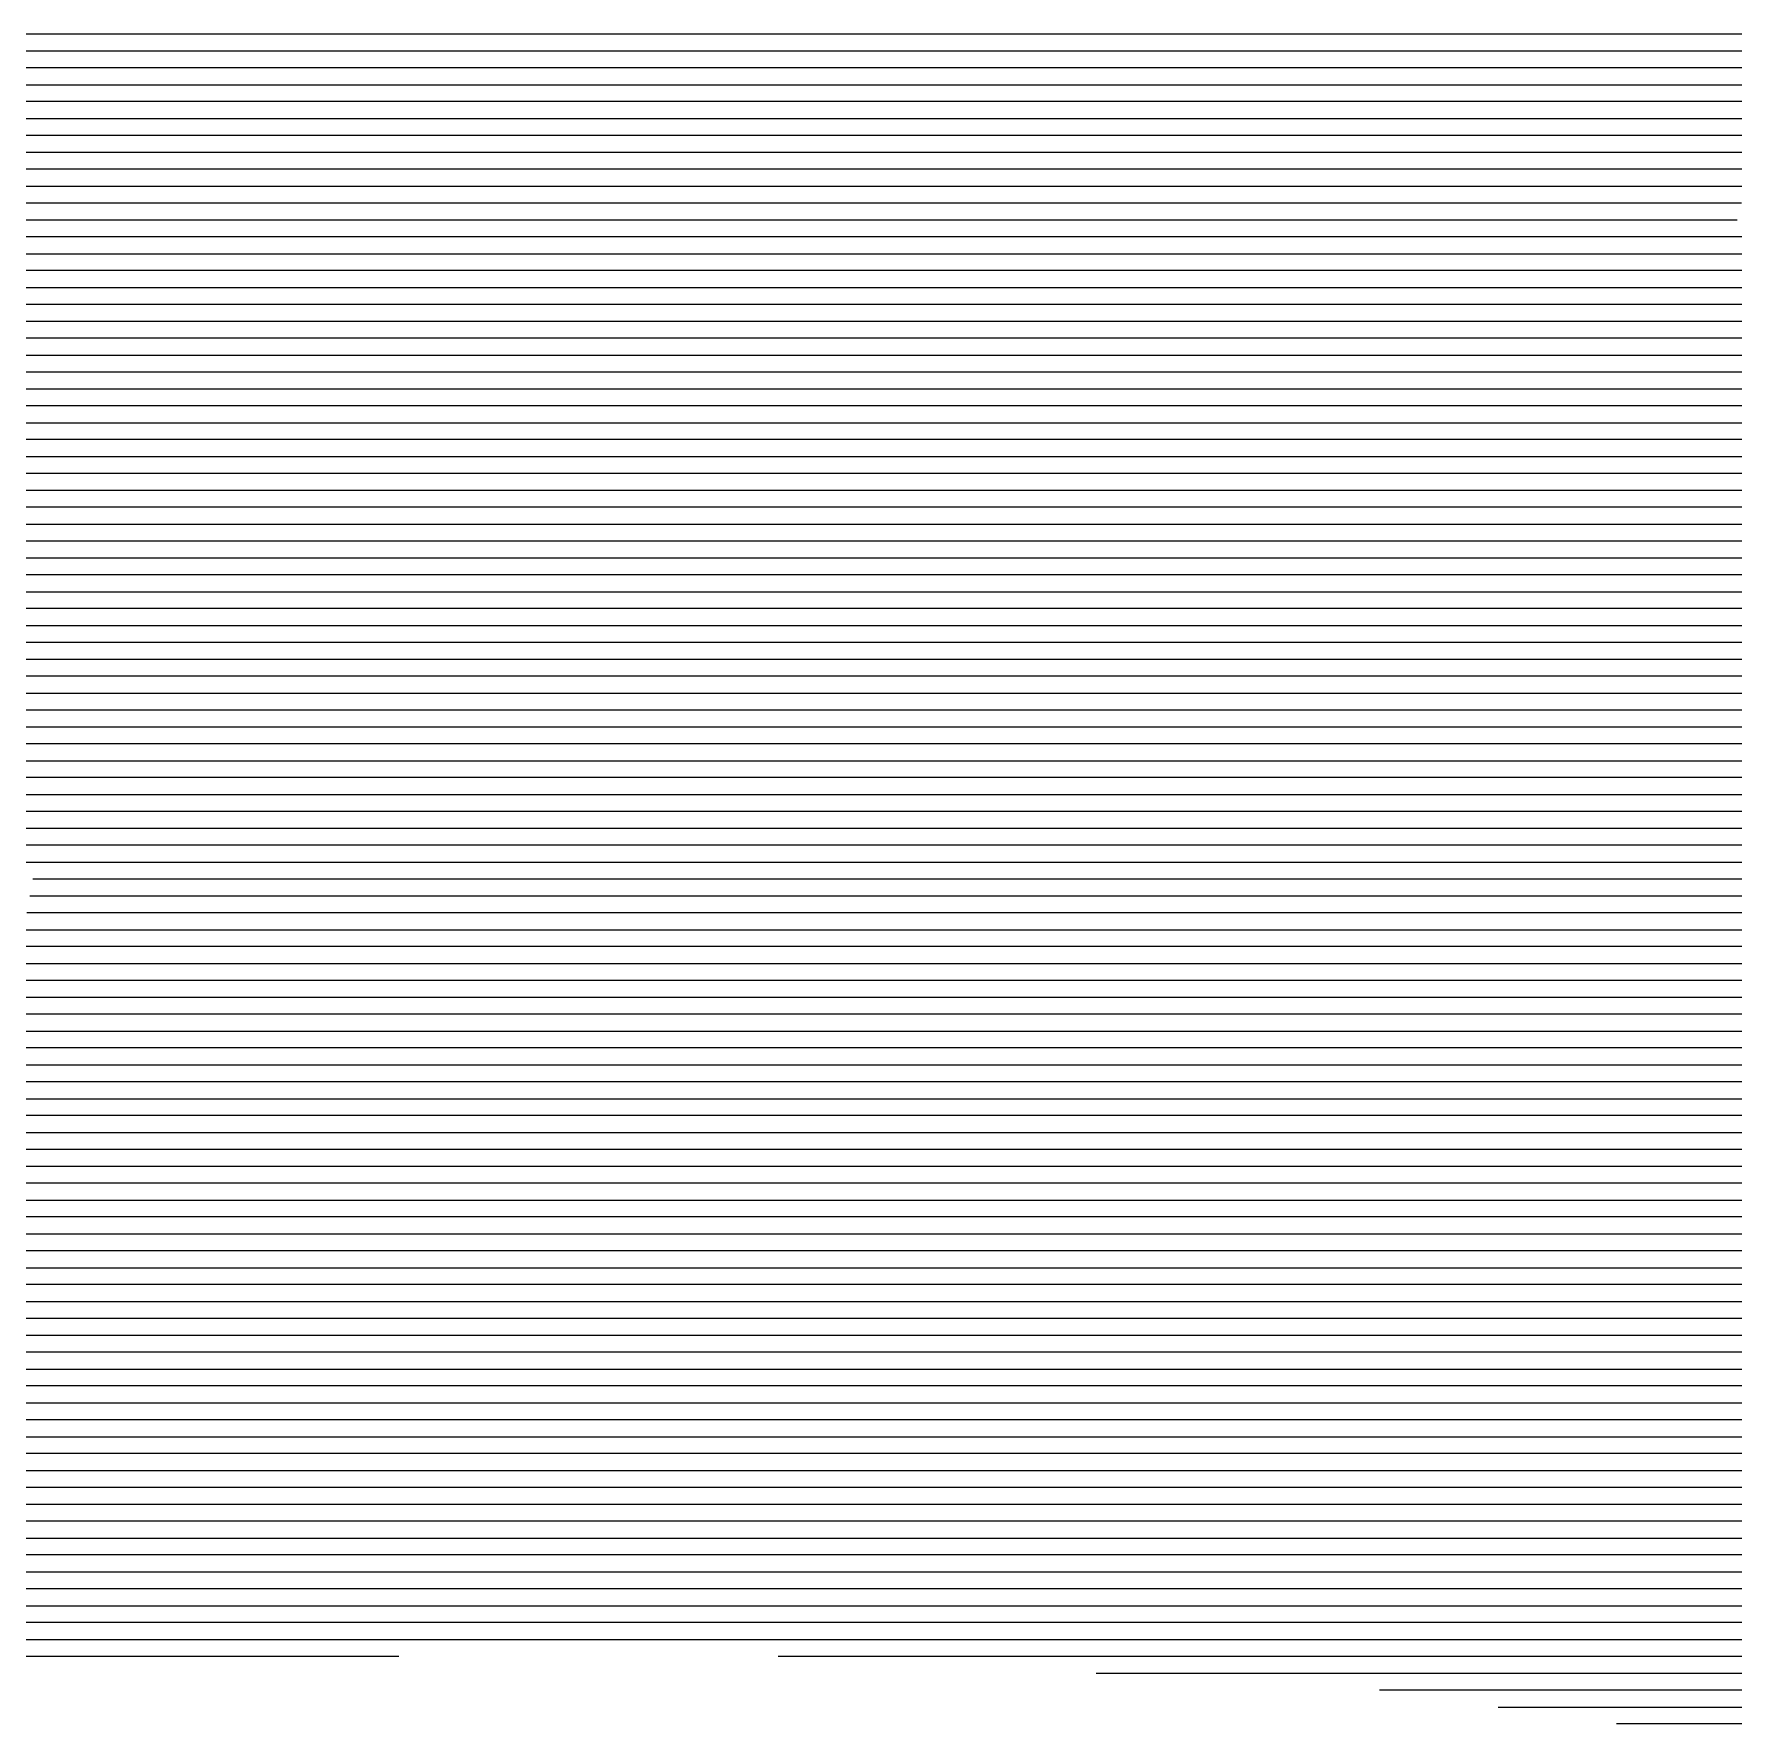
# Model space of a CAD drawing. Header units: metres. Extents: x -6.9 to 6.9, y -7 to 7.
# Drawn here: x -0.308 to 0.698, y 4.97 to 5.97 of the extents above; entities that cross this region are included whole.
import ezdxf

# ---------------------------------------------------------------- set-up
doc = ezdxf.new("R2010")
doc.units = ezdxf.units.M

msp = doc.modelspace()

# ---------------------------------------------------------------- linework, layer by layer
for p, q in [((-0.222488, 5.969597, -0.452699), (-0.479127, 5.969597, -0.497333)), ((-0.002284, 5.969597, -0.413678), (-0.222488, 5.969597, -0.452699)), ((0.249296, 5.969597, -0.369319), (-0.002284, 5.969597, -0.413678)), ((0.475227, 5.969597, -0.328792), (0.249296, 5.969597, -0.369319)), ((0.728529, 5.969597, -0.28348), (0.475227, 5.969597, -0.328792)), ((-0.478206, 5.959597, -0.496711), (-0.224209, 5.959597, -0.452536)), ((-0.224209, 5.959597, -0.452536), (-0.001858, 5.959597, -0.413135)), ((-0.001858, 5.959597, -0.413135), (0.247087, 5.959597, -0.369241)), ((0.247087, 5.959597, -0.369241), (0.475238, 5.959597, -0.328315)), ((0.475238, 5.959597, -0.328315), (0.725951, 5.959597, -0.283466)), ((-0.225929, 5.949597, -0.452374), (-0.477285, 5.949597, -0.496089)), ((-0.001432, 5.949597, -0.412592), (-0.225929, 5.949597, -0.452374)), ((0.244879, 5.949597, -0.369162), (-0.001432, 5.949597, -0.412592)), ((0.475249, 5.949597, -0.327839), (0.244879, 5.949597, -0.369162)), ((0.723373, 5.949597, -0.283453), (0.475249, 5.949597, -0.327839)), ((-0.476364, 5.939597, -0.495467), (-0.22765, 5.939597, -0.452211)), ((-0.22765, 5.939597, -0.452211), (-0.001006, 5.939597, -0.412049)), ((-0.001006, 5.939597, -0.412049), (0.24267, 5.939597, -0.369084)), ((0.24267, 5.939597, -0.369084), (0.47526, 5.939597, -0.327362)), ((0.47526, 5.939597, -0.327362), (0.720795, 5.939597, -0.28344)), ((-0.229371, 5.929597, -0.452049), (-0.475443, 5.929597, -0.494845)), ((-0.00058, 5.929597, -0.411506), (-0.229371, 5.929597, -0.452049)), ((0.240462, 5.929597, -0.369005), (-0.00058, 5.929597, -0.411506)), ((0.475271, 5.929597, -0.326886), (0.240462, 5.929597, -0.369005)), ((0.718217, 5.929597, -0.283426), (0.475271, 5.929597, -0.326886)), ((-0.474522, 5.919597, -0.494223), (-0.231092, 5.919597, -0.451886)), ((-0.231092, 5.919597, -0.451886), (-0.000154, 5.919597, -0.410963)), ((-0.000154, 5.919597, -0.410963), (0.238253, 5.919597, -0.368927)), ((0.238253, 5.919597, -0.368927), (0.475283, 5.919597, -0.326409)), ((0.475283, 5.919597, -0.326409), (0.715639, 5.919597, -0.283413)), ((-0.232813, 5.909597, -0.451723), (-0.473601, 5.909597, -0.493601)), ((0.000271, 5.909597, -0.410421), (-0.232813, 5.909597, -0.451723)), ((0.236045, 5.909597, -0.368849), (0.000271, 5.909597, -0.410421)), ((0.475294, 5.909597, -0.325932), (0.236045, 5.909597, -0.368849)), ((0.713061, 5.909597, -0.2834), (0.475294, 5.909597, -0.325932)), ((-0.47268, 5.899597, -0.492979), (-0.234533, 5.899597, -0.451561)), ((-0.234533, 5.899597, -0.451561), (0.000697, 5.899597, -0.409878)), ((0.000697, 5.899597, -0.409878), (0.233836, 5.899597, -0.36877)), ((0.233836, 5.899597, -0.36877), (0.475305, 5.899597, -0.325456)), ((0.475305, 5.899597, -0.325456), (0.710482, 5.899597, -0.283386)), ((-0.236254, 5.889597, -0.451398), (-0.471759, 5.889597, -0.492357)), ((0.001123, 5.889597, -0.409335), (-0.236254, 5.889597, -0.451398)), ((0.231628, 5.889597, -0.368692), (0.001123, 5.889597, -0.409335)), ((0.475316, 5.889597, -0.324979), (0.231628, 5.889597, -0.368692)), ((0.707904, 5.889597, -0.283373), (0.475316, 5.889597, -0.324979)), ((-0.470838, 5.879597, -0.491735), (-0.237975, 5.879597, -0.451236)), ((-0.237975, 5.879597, -0.451236), (0.001549, 5.879597, -0.408792)), ((0.001549, 5.879597, -0.408792), (0.229419, 5.879597, -0.368613)), ((0.229419, 5.879597, -0.368613), (0.475327, 5.879597, -0.324503)), ((0.475327, 5.879597, -0.324503), (0.705326, 5.879597, -0.283359)), ((-0.239696, 5.869597, -0.451073), (-0.469917, 5.869597, -0.491113)), ((0.001975, 5.869597, -0.408249), (-0.239696, 5.869597, -0.451073)), ((0.227211, 5.869597, -0.368535), (0.001975, 5.869597, -0.408249)), ((0.475339, 5.869597, -0.324026), (0.227211, 5.869597, -0.368535)), ((0.702748, 5.869597, -0.283346), (0.475339, 5.869597, -0.324026)), ((-0.468996, 5.859597, -0.490491), (-0.241416, 5.859597, -0.450911)), ((-0.241416, 5.859597, -0.450911), (0.002401, 5.859597, -0.407706)), ((0.002401, 5.859597, -0.407706), (0.225002, 5.859597, -0.368457)), ((0.225002, 5.859597, -0.368457), (0.47535, 5.859597, -0.32355)), ((0.47535, 5.859597, -0.32355), (0.70017, 5.859597, -0.283333)), ((-0.243137, 5.849597, -0.450748), (-0.468075, 5.849597, -0.489869)), ((0.002827, 5.849597, -0.407163), (-0.243137, 5.849597, -0.450748)), ((0.222794, 5.849597, -0.368378), (0.002827, 5.849597, -0.407163)), ((0.475361, 5.849597, -0.323073), (0.222794, 5.849597, -0.368378)), ((0.697592, 5.849597, -0.283319), (0.475361, 5.849597, -0.323073)), ((0.950388, 5.849597, -0.23741), (0.697592, 5.849597, -0.283319)), ((-0.467154, 5.839597, -0.489247), (-0.244858, 5.839597, -0.450586)), ((-0.244858, 5.839597, -0.450586), (0.003253, 5.839597, -0.40662)), ((0.003253, 5.839597, -0.40662), (0.220586, 5.839597, -0.3683)), ((0.220586, 5.839597, -0.3683), (0.475372, 5.839597, -0.322596)), ((0.475372, 5.839597, -0.322596), (0.695014, 5.839597, -0.283306)), ((0.695014, 5.839597, -0.283306), (0.950126, 5.839597, -0.236976)), ((-0.246579, 5.829597, -0.450423), (-0.466233, 5.829597, -0.488625)), ((0.003678, 5.829597, -0.406077), (-0.246579, 5.829597, -0.450423)), ((0.218377, 5.829597, -0.368221), (0.003678, 5.829597, -0.406077)), ((0.475383, 5.829597, -0.32212), (0.218377, 5.829597, -0.368221)), ((0.692436, 5.829597, -0.283292), (0.475383, 5.829597, -0.32212)), ((0.949864, 5.829597, -0.236542), (0.692436, 5.829597, -0.283292)), ((-0.465312, 5.819597, -0.488003), (-0.248299, 5.819597, -0.450261)), ((-0.248299, 5.819597, -0.450261), (0.004104, 5.819597, -0.405534)), ((0.004104, 5.819597, -0.405534), (0.216169, 5.819597, -0.368143)), ((0.216169, 5.819597, -0.368143), (0.475395, 5.819597, -0.321643)), ((0.475395, 5.819597, -0.321643), (0.689857, 5.819597, -0.283279)), ((0.689857, 5.819597, -0.283279), (0.949601, 5.819597, -0.236108)), ((-0.25002, 5.809597, -0.450098), (-0.464391, 5.809597, -0.487381)), ((0.00453, 5.809597, -0.404991), (-0.25002, 5.809597, -0.450098)), ((0.21396, 5.809597, -0.368064), (0.00453, 5.809597, -0.404991)), ((0.475406, 5.809597, -0.321167), (0.21396, 5.809597, -0.368064)), ((0.687279, 5.809597, -0.283266), (0.475406, 5.809597, -0.321167)), ((0.949339, 5.809597, -0.235674), (0.687279, 5.809597, -0.283266)), ((-0.46347, 5.799597, -0.486759), (-0.251741, 5.799597, -0.449936)), ((-0.251741, 5.799597, -0.449936), (0.004956, 5.799597, -0.404449)), ((0.004956, 5.799597, -0.404449), (0.211752, 5.799597, -0.367986)), ((0.211752, 5.799597, -0.367986), (0.475417, 5.799597, -0.32069)), ((0.475417, 5.799597, -0.32069), (0.684701, 5.799597, -0.283252)), ((0.684701, 5.799597, -0.283252), (0.949077, 5.799597, -0.23524)), ((-0.253462, 5.789597, -0.449773), (-0.462549, 5.789597, -0.486137)), ((0.005382, 5.789597, -0.403906), (-0.253462, 5.789597, -0.449773)), ((0.209543, 5.789597, -0.367908), (0.005382, 5.789597, -0.403906)), ((0.475428, 5.789597, -0.320214), (0.209543, 5.789597, -0.367908)), ((0.682123, 5.789597, -0.283239), (0.475428, 5.789597, -0.320214)), ((0.948815, 5.789597, -0.234806), (0.682123, 5.789597, -0.283239)), ((-0.461628, 5.779597, -0.485516), (-0.255182, 5.779597, -0.449611)), ((-0.255182, 5.779597, -0.449611), (0.005808, 5.779597, -0.403363)), ((0.005808, 5.779597, -0.403363), (0.207335, 5.779597, -0.367829)), ((0.207335, 5.779597, -0.367829), (0.475439, 5.779597, -0.319737)), ((0.475439, 5.779597, -0.319737), (0.679545, 5.779597, -0.283226)), ((0.679545, 5.779597, -0.283226), (0.948552, 5.779597, -0.234372)), ((-0.256903, 5.769597, -0.449448), (-0.460707, 5.769597, -0.484894)), ((0.006234, 5.769597, -0.40282), (-0.256903, 5.769597, -0.449448)), ((0.205126, 5.769597, -0.367751), (0.006234, 5.769597, -0.40282)), ((0.475451, 5.769597, -0.31926), (0.205126, 5.769597, -0.367751)), ((0.676967, 5.769597, -0.283212), (0.475451, 5.769597, -0.31926)), ((0.94829, 5.769597, -0.233938), (0.676967, 5.769597, -0.283212)), ((-0.459785, 5.759597, -0.484272), (-0.258624, 5.759597, -0.449286)), ((-0.258624, 5.759597, -0.449286), (0.00666, 5.759597, -0.402277)), ((0.00666, 5.759597, -0.402277), (0.202918, 5.759597, -0.367672)), ((0.202918, 5.759597, -0.367672), (0.475462, 5.759597, -0.318784)), ((0.475462, 5.759597, -0.318784), (0.674389, 5.759597, -0.283199)), ((0.674389, 5.759597, -0.283199), (0.948028, 5.759597, -0.233504)), ((-0.260345, 5.749597, -0.449123), (-0.458864, 5.749597, -0.48365)), ((0.007086, 5.749597, -0.401734), (-0.260345, 5.749597, -0.449123)), ((0.200709, 5.749597, -0.367594), (0.007086, 5.749597, -0.401734)), ((0.475473, 5.749597, -0.318307), (0.200709, 5.749597, -0.367594)), ((0.671811, 5.749597, -0.283185), (0.475473, 5.749597, -0.318307)), ((0.947765, 5.749597, -0.23307), (0.671811, 5.749597, -0.283185)), ((-0.457943, 5.739597, -0.483028), (-0.262065, 5.739597, -0.448961)), ((-0.262065, 5.739597, -0.448961), (0.007511, 5.739597, -0.401191)), ((0.007511, 5.739597, -0.401191), (0.198501, 5.739597, -0.367516)), ((0.198501, 5.739597, -0.367516), (0.475484, 5.739597, -0.317831)), ((0.475484, 5.739597, -0.317831), (0.669233, 5.739597, -0.283172)), ((0.669233, 5.739597, -0.283172), (0.947503, 5.739597, -0.232636)), ((-0.263786, 5.729597, -0.448798), (-0.457022, 5.729597, -0.482406)), ((0.007937, 5.729597, -0.400648), (-0.263786, 5.729597, -0.448798)), ((0.196292, 5.729597, -0.367437), (0.007937, 5.729597, -0.400648)), ((0.475495, 5.729597, -0.317354), (0.196292, 5.729597, -0.367437)), ((0.666654, 5.729597, -0.283159), (0.475495, 5.729597, -0.317354)), ((0.947241, 5.729597, -0.232202), (0.666654, 5.729597, -0.283159)), ((-0.456101, 5.719597, -0.481784), (-0.265507, 5.719597, -0.448636)), ((-0.265507, 5.719597, -0.448636), (0.008363, 5.719597, -0.400105)), ((0.008363, 5.719597, -0.400105), (0.194084, 5.719597, -0.367359)), ((0.194084, 5.719597, -0.367359), (0.475507, 5.719597, -0.316877)), ((0.475507, 5.719597, -0.316877), (0.664076, 5.719597, -0.283145)), ((0.664076, 5.719597, -0.283145), (0.946979, 5.719597, -0.231768)), ((-0.267228, 5.709597, -0.448473), (-0.45518, 5.709597, -0.481162)), ((0.008789, 5.709597, -0.399562), (-0.267228, 5.709597, -0.448473)), ((0.191875, 5.709597, -0.36728), (0.008789, 5.709597, -0.399562)), ((0.475518, 5.709597, -0.316401), (0.191875, 5.709597, -0.36728)), ((0.661498, 5.709597, -0.283132), (0.475518, 5.709597, -0.316401)), ((0.946716, 5.709597, -0.231334), (0.661498, 5.709597, -0.283132)), ((-0.454259, 5.699597, -0.48054), (-0.268949, 5.699597, -0.448311)), ((-0.268949, 5.699597, -0.448311), (0.009215, 5.699597, -0.399019)), ((0.009215, 5.699597, -0.399019), (0.189667, 5.699597, -0.367202)), ((0.189667, 5.699597, -0.367202), (0.475529, 5.699597, -0.315924)), ((0.475529, 5.699597, -0.315924), (0.65892, 5.699597, -0.283118)), ((0.65892, 5.699597, -0.283118), (0.946454, 5.699597, -0.2309)), ((-0.270669, 5.689597, -0.448148), (-0.453338, 5.689597, -0.479918)), ((0.009641, 5.689597, -0.398477), (-0.270669, 5.689597, -0.448148)), ((0.187458, 5.689597, -0.367123), (0.009641, 5.689597, -0.398477)), ((0.47554, 5.689597, -0.315448), (0.187458, 5.689597, -0.367123)), ((0.656342, 5.689597, -0.283105), (0.47554, 5.689597, -0.315448)), ((0.946192, 5.689597, -0.230466), (0.656342, 5.689597, -0.283105)), ((-0.452417, 5.679597, -0.479296), (-0.27239, 5.679597, -0.447986)), ((-0.27239, 5.679597, -0.447986), (0.010067, 5.679597, -0.397934)), ((0.010067, 5.679597, -0.397934), (0.18525, 5.679597, -0.367045)), ((0.18525, 5.679597, -0.367045), (0.475551, 5.679597, -0.314971)), ((0.475551, 5.679597, -0.314971), (0.653764, 5.679597, -0.283092)), ((0.653764, 5.679597, -0.283092), (0.94593, 5.679597, -0.230032)), ((-0.274111, 5.669597, -0.447823), (-0.451496, 5.669597, -0.478674)), ((0.010493, 5.669597, -0.397391), (-0.274111, 5.669597, -0.447823)), ((0.183041, 5.669597, -0.366967), (0.010493, 5.669597, -0.397391)), ((0.475563, 5.669597, -0.314495), (0.183041, 5.669597, -0.366967)), ((0.651186, 5.669597, -0.283078), (0.475563, 5.669597, -0.314495)), ((0.945667, 5.669597, -0.229598), (0.651186, 5.669597, -0.283078)), ((-0.450575, 5.659597, -0.478052), (-0.275832, 5.659597, -0.447661)), ((-0.275832, 5.659597, -0.447661), (0.010918, 5.659597, -0.396848)), ((0.010918, 5.659597, -0.396848), (0.180833, 5.659597, -0.366888)), ((0.180833, 5.659597, -0.366888), (0.475574, 5.659597, -0.314018)), ((0.475574, 5.659597, -0.314018), (0.648608, 5.659597, -0.283065)), ((0.648608, 5.659597, -0.283065), (0.945405, 5.659597, -0.229165)), ((-0.277552, 5.649597, -0.447498), (-0.449654, 5.649597, -0.47743)), ((0.011344, 5.649597, -0.396305), (-0.277552, 5.649597, -0.447498)), ((0.178624, 5.649597, -0.36681), (0.011344, 5.649597, -0.396305)), ((0.475585, 5.649597, -0.313541), (0.178624, 5.649597, -0.36681)), ((0.646029, 5.649597, -0.283051), (0.475585, 5.649597, -0.313541)), ((0.945143, 5.649597, -0.228731), (0.646029, 5.649597, -0.283051)), ((-0.448733, 5.639597, -0.476808), (-0.279273, 5.639597, -0.447335)), ((-0.279273, 5.639597, -0.447335), (0.01177, 5.639597, -0.395762)), ((0.01177, 5.639597, -0.395762), (0.176416, 5.639597, -0.366731)), ((0.176416, 5.639597, -0.366731), (0.475596, 5.639597, -0.313065)), ((0.475596, 5.639597, -0.313065), (0.643451, 5.639597, -0.283038)), ((0.643451, 5.639597, -0.283038), (0.944881, 5.639597, -0.228297)), ((-0.280994, 5.629597, -0.447173), (-0.447812, 5.629597, -0.476186)), ((0.012196, 5.629597, -0.395219), (-0.280994, 5.629597, -0.447173)), ((0.174207, 5.629597, -0.366653), (0.012196, 5.629597, -0.395219)), ((0.475607, 5.629597, -0.312588), (0.174207, 5.629597, -0.366653)), ((0.640873, 5.629597, -0.283025), (0.475607, 5.629597, -0.312588)), ((0.944618, 5.629597, -0.227863), (0.640873, 5.629597, -0.283025)), ((-0.446891, 5.619597, -0.475564), (-0.282715, 5.619597, -0.44701)), ((-0.282715, 5.619597, -0.44701), (0.012622, 5.619597, -0.394676)), ((0.012622, 5.619597, -0.394676), (0.171999, 5.619597, -0.366575)), ((0.171999, 5.619597, -0.366575), (0.475619, 5.619597, -0.312112)), ((0.475619, 5.619597, -0.312112), (0.638295, 5.619597, -0.283011)), ((0.638295, 5.619597, -0.283011), (0.944356, 5.619597, -0.227429)), ((-0.284435, 5.609597, -0.446848), (-0.44597, 5.609597, -0.474942)), ((0.013048, 5.609597, -0.394133), (-0.284435, 5.609597, -0.446848)), ((0.16979, 5.609597, -0.366496), (0.013048, 5.609597, -0.394133)), ((0.47563, 5.609597, -0.311635), (0.16979, 5.609597, -0.366496)), ((0.635717, 5.609597, -0.282998), (0.47563, 5.609597, -0.311635)), ((0.944094, 5.609597, -0.226995), (0.635717, 5.609597, -0.282998)), ((-0.445049, 5.599597, -0.47432), (-0.286156, 5.599597, -0.446685)), ((-0.286156, 5.599597, -0.446685), (0.013474, 5.599597, -0.39359)), ((0.013474, 5.599597, -0.39359), (0.167582, 5.599597, -0.366418)), ((0.167582, 5.599597, -0.366418), (0.475641, 5.599597, -0.311159)), ((0.475641, 5.599597, -0.311159), (0.633139, 5.599597, -0.282985)), ((0.633139, 5.599597, -0.282985), (0.943832, 5.599597, -0.226561)), ((-0.287877, 5.589597, -0.446523), (-0.444128, 5.589597, -0.473698)), ((0.0139, 5.589597, -0.393047), (-0.287877, 5.589597, -0.446523)), ((0.165373, 5.589597, -0.366339), (0.0139, 5.589597, -0.393047)), ((0.475652, 5.589597, -0.310682), (0.165373, 5.589597, -0.366339)), ((0.630561, 5.589597, -0.282971), (0.475652, 5.589597, -0.310682)), ((0.943569, 5.589597, -0.226127), (0.630561, 5.589597, -0.282971)), ((-0.443207, 5.579597, -0.473076), (-0.289598, 5.579597, -0.44636)), ((-0.289598, 5.579597, -0.44636), (0.014325, 5.579597, -0.392505)), ((0.014325, 5.579597, -0.392505), (0.163165, 5.579597, -0.366261)), ((0.163165, 5.579597, -0.366261), (0.475663, 5.579597, -0.310205)), ((0.475663, 5.579597, -0.310205), (0.627983, 5.579597, -0.282958)), ((0.627983, 5.579597, -0.282958), (0.943307, 5.579597, -0.225693)), ((-0.291318, 5.569597, -0.446198), (-0.442286, 5.569597, -0.472454)), ((0.014751, 5.569597, -0.391962), (-0.291318, 5.569597, -0.446198)), ((0.160956, 5.569597, -0.366183), (0.014751, 5.569597, -0.391962)), ((0.475675, 5.569597, -0.309729), (0.160956, 5.569597, -0.366183)), ((0.625404, 5.569597, -0.282944), (0.475675, 5.569597, -0.309729)), ((0.943045, 5.569597, -0.225259), (0.625404, 5.569597, -0.282944)), ((-0.441365, 5.559597, -0.471832), (-0.293039, 5.559597, -0.446035)), ((-0.293039, 5.559597, -0.446035), (0.015177, 5.559597, -0.391419)), ((0.015177, 5.559597, -0.391419), (0.158748, 5.559597, -0.366104)), ((0.158748, 5.559597, -0.366104), (0.475686, 5.559597, -0.309252)), ((0.475686, 5.559597, -0.309252), (0.622826, 5.559597, -0.282931)), ((0.622826, 5.559597, -0.282931), (0.942783, 5.559597, -0.224825)), ((-0.29476, 5.549597, -0.445873), (-0.440444, 5.549597, -0.47121)), ((0.015603, 5.549597, -0.390876), (-0.29476, 5.549597, -0.445873)), ((0.156539, 5.549597, -0.366026), (0.015603, 5.549597, -0.390876)), ((0.475697, 5.549597, -0.308776), (0.156539, 5.549597, -0.366026)), ((0.620248, 5.549597, -0.282918), (0.475697, 5.549597, -0.308776)), ((0.94252, 5.549597, -0.224391), (0.620248, 5.549597, -0.282918)), ((-0.439523, 5.539597, -0.470588), (-0.296481, 5.539597, -0.44571)), ((-0.296481, 5.539597, -0.44571), (0.016029, 5.539597, -0.390333)), ((0.016029, 5.539597, -0.390333), (0.154331, 5.539597, -0.365947)), ((0.154331, 5.539597, -0.365947), (0.475708, 5.539597, -0.308299)), ((0.475708, 5.539597, -0.308299), (0.61767, 5.539597, -0.282904)), ((0.61767, 5.539597, -0.282904), (0.942258, 5.539597, -0.223957)), ((-0.298202, 5.529597, -0.445548), (-0.438601, 5.529597, -0.469966)), ((0.016455, 5.529597, -0.38979), (-0.298202, 5.529597, -0.445548)), ((0.152122, 5.529597, -0.365869), (0.016455, 5.529597, -0.38979)), ((0.475719, 5.529597, -0.307823), (0.152122, 5.529597, -0.365869)), ((0.615092, 5.529597, -0.282891), (0.475719, 5.529597, -0.307823)), ((0.941996, 5.529597, -0.223523), (0.615092, 5.529597, -0.282891)), ((-0.43768, 5.519597, -0.469344), (-0.299922, 5.519597, -0.445385)), ((-0.299922, 5.519597, -0.445385), (0.016881, 5.519597, -0.389247)), ((0.016881, 5.519597, -0.389247), (0.149914, 5.519597, -0.36579)), ((0.149914, 5.519597, -0.36579), (0.475731, 5.519597, -0.307346)), ((0.475731, 5.519597, -0.307346), (0.612514, 5.519597, -0.282877)), ((0.612514, 5.519597, -0.282877), (0.941734, 5.519597, -0.223089)), ((-0.301643, 5.509597, -0.445223), (-0.436759, 5.509597, -0.468722)), ((0.017307, 5.509597, -0.388704), (-0.301643, 5.509597, -0.445223)), ((0.147705, 5.509597, -0.365712), (0.017307, 5.509597, -0.388704)), ((0.475742, 5.509597, -0.306869), (0.147705, 5.509597, -0.365712)), ((0.609936, 5.509597, -0.282864), (0.475742, 5.509597, -0.306869)), ((0.941471, 5.509597, -0.222655), (0.609936, 5.509597, -0.282864)), ((-0.435838, 5.499597, -0.4681), (-0.303364, 5.499597, -0.44506)), ((-0.303364, 5.499597, -0.44506), (0.017733, 5.499597, -0.388161)), ((0.017733, 5.499597, -0.388161), (0.145497, 5.499597, -0.365634)), ((0.145497, 5.499597, -0.365634), (0.475753, 5.499597, -0.306393)), ((0.475753, 5.499597, -0.306393), (0.607358, 5.499597, -0.282851)), ((0.607358, 5.499597, -0.282851), (0.941209, 5.499597, -0.222221)), ((-0.305085, 5.489597, -0.444898), (-0.434917, 5.489597, -0.467478)), ((0.018158, 5.489597, -0.387618), (-0.305085, 5.489597, -0.444898)), ((0.143288, 5.489597, -0.365555), (0.018158, 5.489597, -0.387618)), ((0.475764, 5.489597, -0.305916), (0.143288, 5.489597, -0.365555)), ((0.60478, 5.489597, -0.282837), (0.475764, 5.489597, -0.305916)), ((0.940947, 5.489597, -0.221787), (0.60478, 5.489597, -0.282837)), ((-0.433996, 5.479597, -0.466856), (-0.306805, 5.479597, -0.444735)), ((-0.306805, 5.479597, -0.444735), (0.018584, 5.479597, -0.387075)), ((0.018584, 5.479597, -0.387075), (0.14108, 5.479597, -0.365477)), ((0.14108, 5.479597, -0.365477), (0.475775, 5.479597, -0.30544)), ((0.475775, 5.479597, -0.30544), (0.602201, 5.479597, -0.282824)), ((0.602201, 5.479597, -0.282824), (0.940685, 5.479597, -0.221353)), ((0.01901, 5.469597, -0.386533), (-0.308526, 5.469597, -0.444573)), ((0.138871, 5.469597, -0.365398), (0.01901, 5.469597, -0.386533)), ((0.475787, 5.469597, -0.304963), (0.138871, 5.469597, -0.365398)), ((0.599623, 5.469597, -0.282811), (0.475787, 5.469597, -0.304963)), ((0.940422, 5.469597, -0.220919), (0.599623, 5.469597, -0.282811)), ((-0.310247, 5.459597, -0.44441), (0.019436, 5.459597, -0.38599)), ((0.019436, 5.459597, -0.38599), (0.136663, 5.459597, -0.36532)), ((0.136663, 5.459597, -0.36532), (0.475798, 5.459597, -0.304486)), ((0.475798, 5.459597, -0.304486), (0.597045, 5.459597, -0.282797)), ((0.597045, 5.459597, -0.282797), (0.94016, 5.459597, -0.220485)), ((0.019862, 5.449597, -0.385447), (-0.311968, 5.449597, -0.444248)), ((0.134454, 5.449597, -0.365242), (0.019862, 5.449597, -0.385447)), ((0.475809, 5.449597, -0.30401), (0.134454, 5.449597, -0.365242)), ((0.594467, 5.449597, -0.282784), (0.475809, 5.449597, -0.30401)), ((0.939898, 5.449597, -0.220051), (0.594467, 5.449597, -0.282784)), ((-0.313688, 5.439597, -0.444085), (0.020288, 5.439597, -0.384904)), ((0.020288, 5.439597, -0.384904), (0.132246, 5.439597, -0.365163)), ((0.132246, 5.439597, -0.365163), (0.47582, 5.439597, -0.303533)), ((0.47582, 5.439597, -0.303533), (0.591889, 5.439597, -0.28277)), ((0.591889, 5.439597, -0.28277), (0.939636, 5.439597, -0.219617)), ((0.020714, 5.429597, -0.384361), (-0.315409, 5.429597, -0.443923)), ((0.130037, 5.429597, -0.365085), (0.020714, 5.429597, -0.384361)), ((0.475831, 5.429597, -0.303057), (0.130037, 5.429597, -0.365085)), ((0.589311, 5.429597, -0.282757), (0.475831, 5.429597, -0.303057)), ((0.939373, 5.429597, -0.219183), (0.589311, 5.429597, -0.282757)), ((-0.31713, 5.419597, -0.44376), (0.02114, 5.419597, -0.383818)), ((0.02114, 5.419597, -0.383818), (0.127829, 5.419597, -0.365006)), ((0.127829, 5.419597, -0.365006), (0.475843, 5.419597, -0.30258)), ((0.475843, 5.419597, -0.30258), (0.586733, 5.419597, -0.282744)), ((0.586733, 5.419597, -0.282744), (0.939111, 5.419597, -0.218749)), ((0.021565, 5.409597, -0.383275), (-0.318851, 5.409597, -0.443598)), ((0.12562, 5.409597, -0.364928), (0.021565, 5.409597, -0.383275)), ((0.475854, 5.409597, -0.302104), (0.12562, 5.409597, -0.364928)), ((0.584155, 5.409597, -0.28273), (0.475854, 5.409597, -0.302104)), ((0.938849, 5.409597, -0.218315), (0.584155, 5.409597, -0.28273)), ((-0.320571, 5.399597, -0.443435), (0.021991, 5.399597, -0.382732)), ((0.021991, 5.399597, -0.382732), (0.123412, 5.399597, -0.36485)), ((0.123412, 5.399597, -0.36485), (0.475865, 5.399597, -0.301627)), ((0.475865, 5.399597, -0.301627), (0.581576, 5.399597, -0.282717)), ((0.581576, 5.399597, -0.282717), (0.938587, 5.399597, -0.217881)), ((0.022417, 5.389597, -0.382189), (-0.322292, 5.389597, -0.443273)), ((0.121203, 5.389597, -0.364771), (0.022417, 5.389597, -0.382189)), ((0.475876, 5.389597, -0.30115), (0.121203, 5.389597, -0.364771)), ((0.578998, 5.389597, -0.282703), (0.475876, 5.389597, -0.30115)), ((0.938324, 5.389597, -0.217448), (0.578998, 5.389597, -0.282703)), ((-0.324013, 5.379597, -0.44311), (0.022843, 5.379597, -0.381646)), ((0.022843, 5.379597, -0.381646), (0.118995, 5.379597, -0.364693)), ((0.118995, 5.379597, -0.364693), (0.475887, 5.379597, -0.300674)), ((0.475887, 5.379597, -0.300674), (0.57642, 5.379597, -0.28269)), ((0.57642, 5.379597, -0.28269), (0.938062, 5.379597, -0.217014)), ((0.023269, 5.369597, -0.381103), (-0.325734, 5.369597, -0.442947)), ((0.116787, 5.369597, -0.364614), (0.023269, 5.369597, -0.381103)), ((0.475899, 5.369597, -0.300197), (0.116787, 5.369597, -0.364614)), ((0.573842, 5.369597, -0.282677), (0.475899, 5.369597, -0.300197)), ((0.9378, 5.369597, -0.21658), (0.573842, 5.369597, -0.282677)), ((-0.327454, 5.359597, -0.442785), (0.023695, 5.359597, -0.380561)), ((0.023695, 5.359597, -0.380561), (0.114578, 5.359597, -0.364536)), ((0.114578, 5.359597, -0.364536), (0.47591, 5.359597, -0.299721)), ((0.47591, 5.359597, -0.299721), (0.571264, 5.359597, -0.282663)), ((0.571264, 5.359597, -0.282663), (0.937538, 5.359597, -0.216146)), ((0.024121, 5.349597, -0.380018), (-0.329175, 5.349597, -0.442622)), ((0.11237, 5.349597, -0.364457), (0.024121, 5.349597, -0.380018)), ((0.475921, 5.349597, -0.299244), (0.11237, 5.349597, -0.364457)), ((0.568686, 5.349597, -0.28265), (0.475921, 5.349597, -0.299244)), ((0.937275, 5.349597, -0.215712), (0.568686, 5.349597, -0.28265)), ((-0.330896, 5.339597, -0.44246), (0.024547, 5.339597, -0.379475)), ((0.024547, 5.339597, -0.379475), (0.110161, 5.339597, -0.364379)), ((0.110161, 5.339597, -0.364379), (0.475932, 5.339597, -0.298768)), ((0.475932, 5.339597, -0.298768), (0.566108, 5.339597, -0.282637)), ((0.566108, 5.339597, -0.282637), (0.937013, 5.339597, -0.215278)), ((0.024972, 5.329597, -0.378932), (-0.332617, 5.329597, -0.442297)), ((0.107953, 5.329597, -0.364301), (0.024972, 5.329597, -0.378932)), ((0.475943, 5.329597, -0.298291), (0.107953, 5.329597, -0.364301)), ((0.56353, 5.329597, -0.282623), (0.475943, 5.329597, -0.298291)), ((0.936751, 5.329597, -0.214844), (0.56353, 5.329597, -0.282623)), ((-0.334338, 5.319597, -0.442135), (0.025398, 5.319597, -0.378389)), ((0.025398, 5.319597, -0.378389), (0.105744, 5.319597, -0.364222)), ((0.105744, 5.319597, -0.364222), (0.475955, 5.319597, -0.297814)), ((0.475955, 5.319597, -0.297814), (0.560951, 5.319597, -0.28261)), ((0.560951, 5.319597, -0.28261), (0.936489, 5.319597, -0.21441)), ((0.025824, 5.309597, -0.377846), (-0.336058, 5.309597, -0.441972)), ((0.103536, 5.309597, -0.364144), (0.025824, 5.309597, -0.377846)), ((0.475966, 5.309597, -0.297338), (0.103536, 5.309597, -0.364144)), ((0.558373, 5.309597, -0.282596), (0.475966, 5.309597, -0.297338)), ((0.936226, 5.309597, -0.213976), (0.558373, 5.309597, -0.282596)), ((-0.337779, 5.299597, -0.44181), (0.02625, 5.299597, -0.377303)), ((0.02625, 5.299597, -0.377303), (0.101327, 5.299597, -0.364065)), ((0.101327, 5.299597, -0.364065), (0.475977, 5.299597, -0.296861)), ((0.475977, 5.299597, -0.296861), (0.555795, 5.299597, -0.282583)), ((0.555795, 5.299597, -0.282583), (0.935964, 5.299597, -0.213542)), ((0.026676, 5.289597, -0.37676), (-0.3395, 5.289597, -0.441647)), ((0.099119, 5.289597, -0.363987), (0.026676, 5.289597, -0.37676)), ((0.475988, 5.289597, -0.296385), (0.099119, 5.289597, -0.363987)), ((0.553217, 5.289597, -0.28257), (0.475988, 5.289597, -0.296385)), ((0.935702, 5.289597, -0.213108), (0.553217, 5.289597, -0.28257)), ((-0.341221, 5.279597, -0.441485), (0.027102, 5.279597, -0.376217)), ((0.027102, 5.279597, -0.376217), (0.09691, 5.279597, -0.363909)), ((0.09691, 5.279597, -0.363909), (0.475999, 5.279597, -0.295908)), ((0.475999, 5.279597, -0.295908), (0.550639, 5.279597, -0.282556)), ((0.550639, 5.279597, -0.282556), (0.93544, 5.279597, -0.212674)), ((0.027528, 5.269597, -0.375674), (-0.342941, 5.269597, -0.441322)), ((0.094702, 5.269597, -0.36383), (0.027528, 5.269597, -0.375674)), ((0.476011, 5.269597, -0.295432), (0.094702, 5.269597, -0.36383)), ((0.548061, 5.269597, -0.282543), (0.476011, 5.269597, -0.295432)), ((0.935177, 5.269597, -0.21224), (0.548061, 5.269597, -0.282543)), ((-0.344662, 5.259597, -0.44116), (0.027954, 5.259597, -0.375131)), ((0.027954, 5.259597, -0.375131), (0.092493, 5.259597, -0.363752)), ((0.092493, 5.259597, -0.363752), (0.476022, 5.259597, -0.294955)), ((0.476022, 5.259597, -0.294955), (0.545483, 5.259597, -0.282529)), ((0.545483, 5.259597, -0.282529), (0.934915, 5.259597, -0.211806)), ((0.02838, 5.249597, -0.374589), (-0.346383, 5.249597, -0.440997)), ((0.090285, 5.249597, -0.363673), (0.02838, 5.249597, -0.374589)), ((0.476033, 5.249597, -0.294478), (0.090285, 5.249597, -0.363673)), ((0.542905, 5.249597, -0.282516), (0.476033, 5.249597, -0.294478)), ((0.934653, 5.249597, -0.211372), (0.542905, 5.249597, -0.282516)), ((-0.348104, 5.239597, -0.440835), (0.028805, 5.239597, -0.374046)), ((0.028805, 5.239597, -0.374046), (0.088076, 5.239597, -0.363595)), ((0.088076, 5.239597, -0.363595), (0.476044, 5.239597, -0.294002)), ((0.476044, 5.239597, -0.294002), (0.540327, 5.239597, -0.282503)), ((0.540327, 5.239597, -0.282503), (0.93439, 5.239597, -0.210938)), ((0.029231, 5.229597, -0.373503), (-0.349824, 5.229597, -0.440672)), ((0.085868, 5.229597, -0.363517), (0.029231, 5.229597, -0.373503)), ((0.476055, 5.229597, -0.293525), (0.085868, 5.229597, -0.363517)), ((0.537748, 5.229597, -0.282489), (0.476055, 5.229597, -0.293525)), ((0.934128, 5.229597, -0.210504), (0.537748, 5.229597, -0.282489)), ((-0.351545, 5.219597, -0.44051), (0.029657, 5.219597, -0.37296)), ((0.029657, 5.219597, -0.37296), (0.083659, 5.219597, -0.363438)), ((0.083659, 5.219597, -0.363438), (0.476067, 5.219597, -0.293049)), ((0.476067, 5.219597, -0.293049), (0.53517, 5.219597, -0.282476)), ((0.53517, 5.219597, -0.282476), (0.933866, 5.219597, -0.21007)), ((0.030083, 5.209597, -0.372417), (-0.353266, 5.209597, -0.440347)), ((0.081451, 5.209597, -0.36336), (0.030083, 5.209597, -0.372417)), ((0.476078, 5.209597, -0.292572), (0.081451, 5.209597, -0.36336)), ((0.532592, 5.209597, -0.282462), (0.476078, 5.209597, -0.292572)), ((0.933604, 5.209597, -0.209636), (0.532592, 5.209597, -0.282462)), ((-0.354987, 5.199597, -0.440185), (0.030509, 5.199597, -0.371874)), ((0.030509, 5.199597, -0.371874), (0.079242, 5.199597, -0.363281)), ((0.079242, 5.199597, -0.363281), (0.476089, 5.199597, -0.292095)), ((0.476089, 5.199597, -0.292095), (0.530014, 5.199597, -0.282449)), ((0.530014, 5.199597, -0.282449), (0.933341, 5.199597, -0.209202)), ((0.030935, 5.189597, -0.371331), (-0.356707, 5.189597, -0.440022)), ((0.077034, 5.189597, -0.363203), (0.030935, 5.189597, -0.371331)), ((0.4761, 5.189597, -0.291619), (0.077034, 5.189597, -0.363203)), ((0.527436, 5.189597, -0.282436), (0.4761, 5.189597, -0.291619)), ((0.933079, 5.189597, -0.208768), (0.527436, 5.189597, -0.282436)), ((-0.358428, 5.179597, -0.43986), (0.031361, 5.179597, -0.370788)), ((0.031361, 5.179597, -0.370788), (0.074825, 5.179597, -0.363124)), ((0.074825, 5.179597, -0.363124), (0.476111, 5.179597, -0.291142)), ((0.476111, 5.179597, -0.291142), (0.524858, 5.179597, -0.282422)), ((0.524858, 5.179597, -0.282422), (0.932817, 5.179597, -0.208334)), ((0.031787, 5.169597, -0.370245), (-0.360149, 5.169597, -0.439697)), ((0.072617, 5.169597, -0.363046), (0.031787, 5.169597, -0.370245)), ((0.476123, 5.169597, -0.290666), (0.072617, 5.169597, -0.363046)), ((0.52228, 5.169597, -0.282409), (0.476123, 5.169597, -0.290666)), ((0.932555, 5.169597, -0.2079), (0.52228, 5.169597, -0.282409)), ((-0.36187, 5.159597, -0.439535), (0.032212, 5.159597, -0.369702)), ((0.032212, 5.159597, -0.369702), (0.070408, 5.159597, -0.362968)), ((0.070408, 5.159597, -0.362968), (0.476134, 5.159597, -0.290189)), ((0.476134, 5.159597, -0.290189), (0.519702, 5.159597, -0.282396)), ((0.519702, 5.159597, -0.282396), (0.932292, 5.159597, -0.207466)), ((0.032638, 5.149597, -0.369159), (-0.363591, 5.149597, -0.439372)), ((0.0682, 5.149597, -0.362889), (0.032638, 5.149597, -0.369159)), ((0.476145, 5.149597, -0.289713), (0.0682, 5.149597, -0.362889)), ((0.517123, 5.149597, -0.282382), (0.476145, 5.149597, -0.289713)), ((0.93203, 5.149597, -0.207032), (0.517123, 5.149597, -0.282382)), ((-0.365311, 5.139597, -0.43921), (0.033064, 5.139597, -0.368617)), ((0.033064, 5.139597, -0.368617), (0.065991, 5.139597, -0.362811)), ((0.065991, 5.139597, -0.362811), (0.476156, 5.139597, -0.289236)), ((0.476156, 5.139597, -0.289236), (0.514545, 5.139597, -0.282369)), ((0.514545, 5.139597, -0.282369), (0.931768, 5.139597, -0.206598)), ((0.03349, 5.129597, -0.368074), (-0.367032, 5.129597, -0.439047)), ((0.063783, 5.129597, -0.362732), (0.03349, 5.129597, -0.368074)), ((0.476167, 5.129597, -0.288759), (0.063783, 5.129597, -0.362732)), ((0.511967, 5.129597, -0.282355), (0.476167, 5.129597, -0.288759)), ((0.931506, 5.129597, -0.206164), (0.511967, 5.129597, -0.282355)), ((-0.368753, 5.119597, -0.438884), (0.033916, 5.119597, -0.367531)), ((0.033916, 5.119597, -0.367531), (0.061574, 5.119597, -0.362654)), ((0.061574, 5.119597, -0.362654), (0.476179, 5.119597, -0.288283)), ((0.476179, 5.119597, -0.288283), (0.509389, 5.119597, -0.282342)), ((0.509389, 5.119597, -0.282342), (0.931243, 5.119597, -0.205731)), ((0.034342, 5.109597, -0.366988), (-0.370474, 5.109597, -0.438722)), ((0.059366, 5.109597, -0.362576), (0.034342, 5.109597, -0.366988)), ((0.47619, 5.109597, -0.287806), (0.059366, 5.109597, -0.362576)), ((0.506811, 5.109597, -0.282329), (0.47619, 5.109597, -0.287806)), ((0.930981, 5.109597, -0.205297), (0.506811, 5.109597, -0.282329)), ((-0.372194, 5.099597, -0.438559), (0.034768, 5.099597, -0.366445)), ((0.034768, 5.099597, -0.366445), (0.057157, 5.099597, -0.362497)), ((0.057157, 5.099597, -0.362497), (0.476201, 5.099597, -0.28733)), ((0.476201, 5.099597, -0.28733), (0.504233, 5.099597, -0.282315)), ((0.504233, 5.099597, -0.282315), (0.930719, 5.099597, -0.204863)), ((0.035194, 5.089597, -0.365902), (-0.373915, 5.089597, -0.438397)), ((0.054949, 5.089597, -0.362419), (0.035194, 5.089597, -0.365902)), ((0.476212, 5.089597, -0.286853), (0.054949, 5.089597, -0.362419)), ((0.501655, 5.089597, -0.282302), (0.476212, 5.089597, -0.286853)), ((0.930457, 5.089597, -0.204429), (0.501655, 5.089597, -0.282302)), ((-0.375636, 5.079597, -0.438234), (0.035619, 5.079597, -0.365359)), ((0.035619, 5.079597, -0.365359), (0.05274, 5.079597, -0.36234)), ((0.05274, 5.079597, -0.36234), (0.476223, 5.079597, -0.286377)), ((0.476223, 5.079597, -0.286377), (0.499077, 5.079597, -0.282288)), ((0.499077, 5.079597, -0.282288), (0.930194, 5.079597, -0.203995)), ((0.036045, 5.069597, -0.364816), (-0.377357, 5.069597, -0.438072)), ((0.050532, 5.069597, -0.362262), (0.036045, 5.069597, -0.364816)), ((0.476235, 5.069597, -0.2859), (0.050532, 5.069597, -0.362262)), ((0.496499, 5.069597, -0.282275), (0.476235, 5.069597, -0.2859)), ((0.929932, 5.069597, -0.203561), (0.496499, 5.069597, -0.282275)), ((-0.379077, 5.059597, -0.437909), (0.036471, 5.059597, -0.364273)), ((0.036471, 5.059597, -0.364273), (0.048323, 5.059597, -0.362183)), ((0.048323, 5.059597, -0.362183), (0.476246, 5.059597, -0.285423)), ((0.476246, 5.059597, -0.285423), (0.49392, 5.059597, -0.282262)), ((0.49392, 5.059597, -0.282262), (0.92967, 5.059597, -0.203127)), ((0.036897, 5.049597, -0.36373), (-0.380798, 5.049597, -0.437747)), ((0.046115, 5.049597, -0.362105), (0.036897, 5.049597, -0.36373)), ((0.476257, 5.049597, -0.284947), (0.046115, 5.049597, -0.362105)), ((0.491342, 5.049597, -0.282248), (0.476257, 5.049597, -0.284947)), ((0.929408, 5.049597, -0.202693), (0.491342, 5.049597, -0.282248)), ((-0.382519, 5.039597, -0.437584), (0.037323, 5.039597, -0.363187)), ((0.037323, 5.039597, -0.363187), (0.043906, 5.039597, -0.362027)), ((0.043906, 5.039597, -0.362027), (0.476268, 5.039597, -0.28447)), ((0.476268, 5.039597, -0.28447), (0.488764, 5.039597, -0.282235)), ((0.488764, 5.039597, -0.282235), (0.929145, 5.039597, -0.202259)), ((0.037749, 5.029597, -0.362645), (-0.38424, 5.029597, -0.437422)), ((0.041698, 5.029597, -0.361948), (0.037749, 5.029597, -0.362645)), ((0.476279, 5.029597, -0.283994), (0.041698, 5.029597, -0.361948)), ((0.486186, 5.029597, -0.282222), (0.476279, 5.029597, -0.283994)), ((0.928883, 5.029597, -0.201825), (0.486186, 5.029597, -0.282222)), ((-0.38596, 5.019597, -0.437259), (0.038175, 5.019597, -0.362102)), ((0.038175, 5.019597, -0.362102), (0.039489, 5.019597, -0.36187)), ((0.039489, 5.019597, -0.36187), (0.476291, 5.019597, -0.283517)), ((0.476291, 5.019597, -0.283517), (0.483608, 5.019597, -0.282208)), ((0.483608, 5.019597, -0.282208), (0.928621, 5.019597, -0.201391)), ((-0.091857, 5.009597, -0.384676), (-0.387681, 5.009597, -0.437097)), ((0.476302, 5.009597, -0.283041), (0.132671, 5.009597, -0.34468)), ((0.48103, 5.009597, -0.282195), (0.476302, 5.009597, -0.283041)), ((0.928359, 5.009597, -0.200957), (0.48103, 5.009597, -0.282195)), ((0.320871, 4.999597, -0.310447), (0.476313, 4.999597, -0.282564)), ((0.476313, 4.999597, -0.282564), (0.478452, 4.999597, -0.282181)), ((0.478452, 4.999597, -0.282181), (0.928096, 4.999597, -0.200523)), ((0.927834, 4.989597, -0.200089), (0.488523, 4.989597, -0.279871)), ((0.558637, 4.979597, -0.266656), (0.927572, 4.979597, -0.199655)), ((0.92731, 4.969597, -0.199221), (0.628751, 4.969597, -0.253441))]:
    msp.add_line(p, q)

doc.saveas('drawing.dxf')
